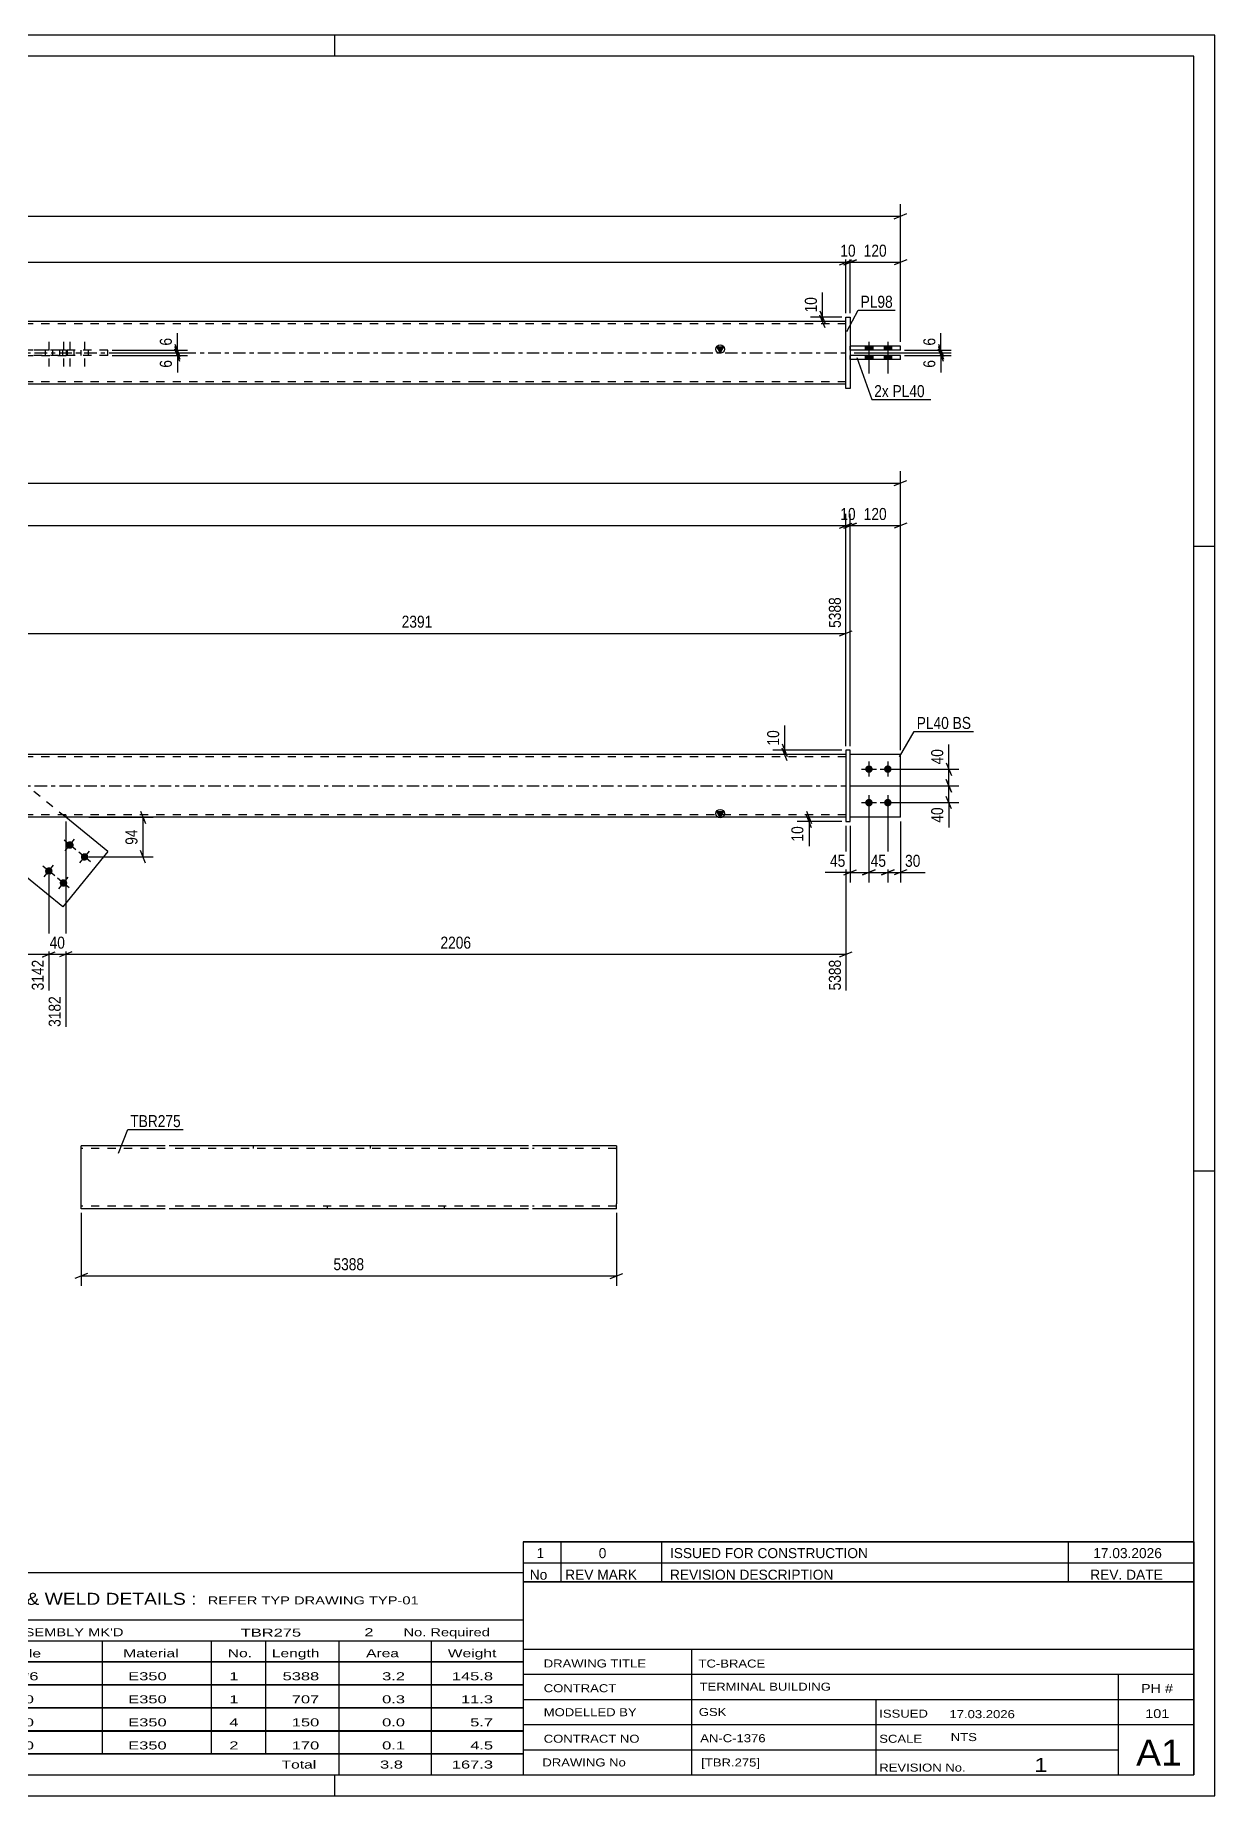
# Model space of a CAD drawing. Header units: millimetres. Extents: x 0 to 594, y 0 to 420.
# Drawn here: x 312.5 to 594, y 0 to 420 of the extents above; entities that cross this region are included whole.
import ezdxf

# ---------------------------------------------------------------- set-up
doc = ezdxf.new("R2010")
doc.units = ezdxf.units.MM
doc.linetypes.add('DXK_LINE_DOT2', pattern=[3.9198, 1.9599, -1.9599])
doc.linetypes.add('DXK_LINE_DOT3', pattern=[5.9187, 2.979, -0.9799, 0.9799, -0.9799])
doc.styles.add('Arial Narrow', font='ARIALN.TTF', dxfattribs={"height": 0.2})

# ---------------------------------------------------------------- blocks, each defined once
blk = doc.blocks.new('Unknown-580870650-1129')
at = {"color": 5, "linetype": 'Continuous'}
for p, q in [((594, 420), (0, 420)), ((384, 415), (384, 420)), ((594, 0), (594, 420)), ((589, 415), (5, 415)), ((589, 5), (589, 415)), ((594, 298), (589, 298)), ((594, 149), (589, 149)), ((5, 5), (589, 5)), ((384, 0), (384, 5)), ((0, 0), (594, 0))]:
    blk.add_line(p, q, dxfattribs=at)
blk = doc.blocks.new('Part-580870650-1687 - 1671')
at = {"color": 2, "linetype": 'Continuous'}
for p, q in [((274.98, 269.77), (264.27, 256.57)), ((301.32, 248.42), (274.98, 269.77)), ((264.27, 256.57), (274.32, 248.42)), ((319.17, 212.06), (292.83, 233.42)), ((329.88, 225.27), (319.82, 233.42)), ((329.88, 225.27), (319.17, 212.06))]:
    blk.add_line(p, q, dxfattribs=at)
at = {"color": 7, "linetype": 'DXK_LINE_DOT2'}
for p, q in [((292.83, 233.42), (274.32, 248.42)), ((319.82, 233.42), (301.32, 248.42))]:
    blk.add_line(p, q, dxfattribs=at)
blk = doc.blocks.new('Bolt-580870650-1679 - 1671')
at = {"linetype": 'Continuous'}
for points in [[(320.26, 226.11, -1), (321.39, 227.51, -1)], [(323.76, 223.28, -1), (324.89, 224.67, -1)], [(315.22, 219.9, -1), (316.36, 221.29, -1)], [(318.72, 217.06, -1), (319.85, 218.46, -1)]]:
    blk.add_hatch(color=1, dxfattribs=at).paths.add_polyline_path(points)
at = {"color": 1, "linetype": 'Continuous'}
for p, q in [((322.23, 225.68), (319.43, 227.94)), ((319.69, 225.41), (321.96, 228.21)), ((325.72, 222.84), (322.92, 225.11)), ((323.19, 222.58), (325.46, 225.37)), ((317.19, 219.46), (314.39, 221.73)), ((314.66, 219.2), (316.92, 221.99)), ((320.68, 216.63), (317.89, 218.89)), ((318.15, 216.36), (320.42, 219.16))]:
    blk.add_line(p, q, dxfattribs=at)
blk = doc.blocks.new('Bolt-580870650-1682 - 1671')
at = {"linetype": 'Continuous'}
for points in [[(511.48, 245.82, -1), (511.48, 244.02, -1)], [(515.98, 245.82, -1), (515.98, 244.02, -1)], [(511.48, 237.82, -1), (511.48, 236.02, -1)], [(515.98, 237.82, -1), (515.98, 236.02, -1)]]:
    blk.add_hatch(color=1, dxfattribs=at).paths.add_polyline_path(points)
at = {"color": 1, "linetype": 'Continuous'}
for p, q in [((509.68, 244.92), (513.28, 244.92)), ((511.48, 246.72), (511.48, 243.12)), ((514.18, 244.92), (517.78, 244.92)), ((515.98, 246.72), (515.98, 243.12)), ((509.68, 236.92), (513.28, 236.92)), ((511.48, 238.72), (511.48, 235.12)), ((514.18, 236.92), (517.78, 236.92)), ((515.98, 238.72), (515.98, 235.12))]:
    blk.add_line(p, q, dxfattribs=at)
blk = doc.blocks.new('Part-580870650-1703 - 1671')
at = {"color": 2, "linetype": 'Continuous'}
for p, q in [((506.98, 249.42), (505.98, 249.42)), ((505.98, 249.42), (505.98, 232.42)), ((506.98, 232.42), (506.98, 249.42)), ((505.98, 232.42), (506.98, 232.42))]:
    blk.add_line(p, q, dxfattribs=at)
blk = doc.blocks.new('Part-580870650-1708 - 1671')
at = {"color": 7, "linetype": 'DXK_LINE_DOT2'}
for p, q in [((518.98, 248.42), (506.98, 248.42)), ((506.98, 233.42), (506.98, 248.42)), ((518.98, 233.42), (518.98, 248.42)), ((518.98, 233.42), (506.98, 233.42))]:
    blk.add_line(p, q, dxfattribs=at)
blk = doc.blocks.new('Part-580870650-1713 - 1671')
at = {"color": 2, "linetype": 'Continuous'}
for p, q in [((518.98, 248.42), (506.98, 248.42)), ((518.98, 233.42), (518.98, 248.42)), ((518.98, 233.42), (506.98, 233.42))]:
    blk.add_line(p, q, dxfattribs=at)
at = {"color": 7, "linetype": 'DXK_LINE_DOT2'}
blk.add_line((506.98, 233.42), (506.98, 248.42), dxfattribs=at)
blk = doc.blocks.new('Part-580870650-1718 - 1671')
at = {"linetype": 'Continuous'}
blk.add_hatch(color=2, dxfattribs=at).paths.add_polyline_path([(475.98, 233.42), (475.18, 234.82), (476.78, 234.82)])
at = {"color": 2, "linetype": 'Continuous'}
for p, q in [((176.17, 248.42), (88.17, 248.42)), ((417.88, 248.42), (176.27, 248.42)), ((505.98, 248.42), (417.98, 248.42)), ((176.17, 233.42), (88.17, 233.42)), ((417.88, 233.42), (176.27, 233.42)), ((505.98, 233.42), (417.98, 233.42)), ((475.98, 233.42), (475.18, 234.82)), ((475.18, 234.82), (476.78, 234.82)), ((476.78, 234.82), (475.98, 233.42))]:
    blk.add_line(p, q, dxfattribs=at)
at = {"color": 7, "linetype": 'DXK_LINE_DOT2'}
for p, q in [((88.17, 233.42), (88.17, 248.42)), ((176.17, 247.82), (88.17, 247.82)), ((417.88, 247.82), (176.27, 247.82)), ((274.22, 248.42), (274.22, 247.82)), ((302.16, 248.42), (302.16, 247.82)), ((505.98, 247.82), (417.98, 247.82)), ((505.98, 248.42), (505.98, 233.42)), ((176.17, 234.02), (88.17, 234.02)), ((417.88, 234.02), (176.27, 234.02)), ((291.99, 233.42), (291.99, 234.02)), ((319.92, 233.42), (319.92, 234.02)), ((505.98, 234.02), (417.98, 234.02))]:
    blk.add_line(p, q, dxfattribs=at)
at = {"color": 7, "linetype": 'DXK_LINE_DOT3'}
for p, q in [((88.17, 240.92), (176.17, 240.92)), ((176.27, 240.92), (417.88, 240.92)), ((417.98, 240.92), (505.98, 240.92))]:
    blk.add_line(p, q, dxfattribs=at)
at = {"color": 2, "linetype": 'Continuous'}
blk.add_circle((475.98, 234.32), 1, dxfattribs=at)
blk = doc.blocks.new('Part-580870650-1455 - 1366')
at = {"linetype": 'Continuous'}
blk.add_hatch(color=2, dxfattribs=at).paths.add_polyline_path([(475.98, 344.23), (475.18, 345.63), (476.78, 345.63)])
at = {"color": 2, "linetype": 'Continuous'}
for p, q in [((176.17, 351.73), (88.17, 351.73)), ((417.88, 351.73), (176.27, 351.73)), ((505.98, 351.73), (417.98, 351.73)), ((274.22, 344.93), (302.16, 344.93)), ((274.22, 344.83), (274.22, 344.93)), ((291.99, 344.83), (291.99, 344.93)), ((302.16, 344.93), (302.16, 343.53)), ((475.98, 344.23), (475.18, 345.63)), ((475.18, 345.63), (476.78, 345.63)), ((476.78, 345.63), (475.98, 344.23)), ((274.22, 343.63), (274.22, 343.53)), ((302.16, 343.53), (274.22, 343.53)), ((291.99, 343.63), (291.99, 343.53)), ((176.17, 336.73), (88.17, 336.73)), ((417.88, 336.73), (176.27, 336.73)), ((505.98, 336.73), (417.98, 336.73))]:
    blk.add_line(p, q, dxfattribs=at)
at = {"color": 7, "linetype": 'DXK_LINE_DOT2'}
for p, q in [((88.17, 351.73), (88.17, 336.73)), ((176.17, 351.13), (88.17, 351.13)), ((417.88, 351.13), (176.27, 351.13)), ((505.98, 351.13), (417.98, 351.13)), ((505.98, 336.73), (505.98, 351.73)), ((274.22, 343.53), (274.22, 344.83)), ((291.99, 343.53), (291.99, 344.83)), ((302.16, 344.93), (319.92, 344.93)), ((319.92, 344.93), (319.92, 343.53)), ((319.92, 343.53), (302.16, 343.53)), ((176.17, 337.33), (88.17, 337.33)), ((417.88, 337.33), (176.27, 337.33)), ((505.98, 337.33), (417.98, 337.33))]:
    blk.add_line(p, q, dxfattribs=at)
at = {"color": 7, "linetype": 'DXK_LINE_DOT3'}
for p, q in [((88.17, 344.23), (176.17, 344.23)), ((176.27, 344.23), (417.88, 344.23)), ((417.98, 344.23), (505.98, 344.23))]:
    blk.add_line(p, q, dxfattribs=at)
at = {"color": 2, "linetype": 'Continuous'}
blk.add_circle((475.98, 345.13), 1, dxfattribs=at)
blk = doc.blocks.new('Bolt-580870650-1369 - 1366')
at = {"linetype": 'Continuous'}
for points in [[(512.38, 345.83), (510.58, 345.83), (510.58, 344.83), (512.38, 344.83)], [(512.38, 345.83), (510.58, 345.83), (510.58, 344.83), (512.38, 344.83)], [(516.88, 345.83), (515.08, 345.83), (515.08, 344.83), (516.88, 344.83)], [(516.88, 345.83), (515.08, 345.83), (515.08, 344.83), (516.88, 344.83)], [(512.38, 343.63), (510.58, 343.63), (510.58, 342.63), (512.38, 342.63)], [(512.38, 343.63), (510.58, 343.63), (510.58, 342.63), (512.38, 342.63)], [(516.88, 343.63), (515.08, 343.63), (515.08, 342.63), (516.88, 342.63)], [(516.88, 343.63), (515.08, 343.63), (515.08, 342.63), (516.88, 342.63)]]:
    blk.add_hatch(color=1, dxfattribs=at).paths.add_polyline_path(points)
at = {"color": 1, "linetype": 'Continuous'}
for p, q in [((510.58, 345.83), (510.58, 344.83)), ((510.58, 345.83), (510.58, 344.83)), ((511.48, 346.83), (511.48, 339.33)), ((511.48, 346.83), (511.48, 339.33)), ((512.38, 345.83), (512.38, 344.83)), ((512.38, 345.83), (512.38, 344.83)), ((515.08, 345.83), (515.08, 344.83)), ((515.08, 345.83), (515.08, 344.83)), ((515.98, 346.83), (515.98, 339.33)), ((515.98, 346.83), (515.98, 339.33)), ((516.88, 345.83), (516.88, 344.83)), ((516.88, 345.83), (516.88, 344.83)), ((510.58, 343.63), (510.58, 342.63)), ((510.58, 343.63), (510.58, 342.63)), ((512.38, 343.63), (512.38, 342.63)), ((512.38, 343.63), (512.38, 342.63)), ((515.08, 343.63), (515.08, 342.63)), ((515.08, 343.63), (515.08, 342.63)), ((516.88, 343.63), (516.88, 342.63)), ((516.88, 343.63), (516.88, 342.63))]:
    blk.add_line(p, q, dxfattribs=at)
blk = doc.blocks.new('Bolt-580870650-1434 - 1366')
at = {"color": 1, "linetype": 'DXK_LINE_DOT2'}
for p, q in [((314.89, 344.83), (314.89, 343.63)), ((315.79, 346.83), (315.79, 339.33)), ((316.69, 344.83), (316.69, 343.63)), ((318.38, 344.83), (318.38, 343.63)), ((319.28, 346.83), (319.28, 339.33)), ((319.93, 344.83), (319.93, 343.63)), ((320.18, 344.83), (320.18, 343.63)), ((320.83, 346.83), (320.83, 339.33)), ((321.73, 344.83), (321.73, 343.63)), ((323.42, 344.83), (323.42, 343.63)), ((324.32, 346.83), (324.32, 339.33)), ((325.22, 344.83), (325.22, 343.63))]:
    blk.add_line(p, q, dxfattribs=at)
blk = doc.blocks.new('Part-580870650-1460 - 1366')
at = {"color": 2, "linetype": 'Continuous'}
for p, q in [((518.98, 343.63), (506.98, 343.63)), ((518.98, 342.63), (506.98, 342.63)), ((518.98, 342.63), (518.98, 343.63))]:
    blk.add_line(p, q, dxfattribs=at)
at = {"color": 7, "linetype": 'DXK_LINE_DOT2'}
blk.add_line((506.98, 342.63), (506.98, 343.63), dxfattribs=at)
blk = doc.blocks.new('Part-580870650-1396 - 1366')
at = {"color": 2, "linetype": 'Continuous'}
for p, q in [((264.27, 343.63), (264.27, 344.83)), ((302.16, 344.83), (264.27, 344.83)), ((274.98, 343.63), (274.98, 344.83)), ((302.16, 343.63), (264.27, 343.63))]:
    blk.add_line(p, q, dxfattribs=at)
at = {"color": 7, "linetype": 'DXK_LINE_DOT2'}
for p, q in [((329.88, 344.83), (302.16, 344.83)), ((319.17, 343.63), (319.17, 344.83)), ((329.88, 343.63), (329.88, 344.83)), ((329.88, 343.63), (302.16, 343.63))]:
    blk.add_line(p, q, dxfattribs=at)
blk = doc.blocks.new('Part-580870650-1432 - 1366')
at = {"color": 2, "linetype": 'Continuous'}
for p, q in [((505.98, 335.73), (505.98, 352.73)), ((505.98, 352.73), (506.98, 352.73)), ((506.98, 352.73), (506.98, 335.73)), ((506.98, 335.73), (505.98, 335.73))]:
    blk.add_line(p, q, dxfattribs=at)
blk = doc.blocks.new('Part-580870650-1465 - 1366')
at = {"color": 2, "linetype": 'Continuous'}
for p, q in [((518.98, 345.83), (506.98, 345.83)), ((518.98, 344.83), (506.98, 344.83)), ((518.98, 344.83), (518.98, 345.83))]:
    blk.add_line(p, q, dxfattribs=at)
at = {"color": 7, "linetype": 'DXK_LINE_DOT2'}
blk.add_line((506.98, 344.83), (506.98, 345.83), dxfattribs=at)
blk = doc.blocks.new('Part-580870650-2435 - 2427')
at = {"color": 2, "linetype": 'Continuous'}
for p, q in [((343.52, 155.03), (323.52, 155.03)), ((323.52, 140.12), (323.52, 155.03)), ((430.22, 155.03), (344.52, 155.03)), ((451.22, 155.03), (431.22, 155.03)), ((451.22, 155.03), (451.22, 141.23)), ((323.52, 140.03), (323.52, 140.12)), ((343.52, 140.03), (323.52, 140.03)), ((430.22, 140.03), (344.52, 140.03)), ((451.22, 140.03), (431.22, 140.03)), ((451.22, 140.03), (451.22, 141.23))]:
    blk.add_line(p, q, dxfattribs=at)
at = {"color": 7, "linetype": 'DXK_LINE_DOT2'}
for p, q in [((343.52, 154.43), (323.52, 154.43)), ((430.22, 154.43), (344.52, 154.43)), ((364.52, 155.03), (364.52, 154.43)), ((392.46, 155.03), (392.46, 154.43)), ((451.22, 154.43), (431.22, 154.43)), ((451.22, 154.43), (451.22, 154.38)), ((451.22, 154.38), (451.22, 154.43)), ((451.22, 154.29), (451.22, 154.38)), ((451.22, 154.38), (451.22, 154.29)), ((323.52, 140.63), (323.52, 140.68)), ((343.52, 140.63), (323.52, 140.63)), ((430.22, 140.63), (344.52, 140.63)), ((382.28, 140.03), (382.28, 140.63)), ((410.22, 140.03), (410.22, 140.63)), ((451.22, 140.63), (431.22, 140.63)), ((451.22, 140.68), (451.22, 141)), ((451.22, 140.63), (451.22, 140.68))]:
    blk.add_line(p, q, dxfattribs=at)
blk = doc.blocks.new('StraightDimension-580870650-1928 - 1671')
at = {"color": 7, "linetype": 'Continuous'}
for p, q in [((504.98, 233.42), (494.33, 233.42)), ((504.98, 232.42), (494.33, 232.42)), ((496.58, 234.92), (497.78, 231.92)), ((497.78, 230.92), (496.58, 233.92)), ((497.18, 232.42), (497.18, 233.42))]:
    blk.add_line(p, q, dxfattribs=at)
at = {"color": 0}
blk.add_wipeout([(496.43, 231.89), (492.23, 231.89), (492.23, 227.04), (496.43, 227.04)], dxfattribs=at)
at = {"color": 7, "linetype": 'Continuous'}
blk.add_line((497.18, 232.42), (497.18, 226.51), dxfattribs=at)
blk.add_line((497.18, 232.42), (497.18, 226.51), dxfattribs=at)
at = {"color": 3, "style": 'Arial Narrow'}
blk.add_text('10', height=2.863, rotation=90.0002, dxfattribs=at).set_placement((495.83, 227.64))
blk = doc.blocks.new('StraightDimension-580870650-1856 - 1671')
at = {"color": 7, "linetype": 'Continuous'}
for p, q in [((292.83, 232.42), (292.83, 192.13)), ((315.79, 219.59), (315.79, 192.13)), ((294.33, 201.34), (291.33, 200.14)), ((292.83, 200.74), (315.79, 200.74)), ((314.29, 200.14), (317.29, 201.34))]:
    blk.add_line(p, q, dxfattribs=at)
at = {"color": 0}
blk.add_wipeout([(307.65, 201.49), (307.65, 205.69), (300.97, 205.69), (300.97, 201.49)], dxfattribs=at)
at = {"color": 0, "linetype": 'Continuous'}
blk.add_wipeout([(315.19, 200.04), (310.99, 200.04), (310.99, 191.53), (315.19, 191.53)], dxfattribs=at)
at = {"color": 3, "style": 'Arial Narrow'}
blk.add_text('230', height=2.863, dxfattribs=at).set_placement((301.57, 202.09))
at = {"color": 3, "linetype": 'Continuous', "style": 'Arial Narrow'}
blk.add_text('3142', height=2.863, rotation=90.0002, dxfattribs=at).set_placement((314.59, 192.13))
blk = doc.blocks.new('StraightDimension-580870650-2009 - 1671')
at = {"color": 7, "linetype": 'Continuous'}
for p, q in [((516.98, 244.92), (532.94, 244.92)), ((529.94, 246.42), (531.14, 243.42)), ((530.54, 240.92), (530.54, 244.92)), ((506.98, 240.92), (532.94, 240.92)), ((531.14, 239.42), (529.94, 242.42))]:
    blk.add_line(p, q, dxfattribs=at)
at = {"color": 0}
blk.add_wipeout([(529.79, 250.3), (525.59, 250.3), (525.59, 245.44), (529.79, 245.44)], dxfattribs=at)
at = {"color": 7, "linetype": 'Continuous'}
blk.add_line((530.54, 244.92), (530.54, 250.82), dxfattribs=at)
blk.add_line((530.54, 244.92), (530.54, 250.82), dxfattribs=at)
at = {"color": 3, "style": 'Arial Narrow'}
blk.add_text('40', height=2.863, rotation=90.0002, dxfattribs=at).set_placement((529.19, 246.04))
blk = doc.blocks.new('StraightDimension-580870650-2050 - 1671')
at = {"color": 7, "linetype": 'Continuous'}
for p, q in [((504.48, 302.4), (507.48, 303.6)), ((508.48, 303.6), (505.48, 302.4)), ((505.98, 250.42), (505.98, 305.85)), ((505.98, 303), (506.98, 303)), ((506.98, 250.42), (506.98, 305.85))]:
    blk.add_line(p, q, dxfattribs=at)
at = {"color": 0}
blk.add_wipeout([(508.9, 303.75), (508.9, 307.95), (504.05, 307.95), (504.05, 303.75)], dxfattribs=at)
at = {"color": 3, "style": 'Arial Narrow'}
blk.add_text('10', height=2.863, dxfattribs=at).set_placement((504.65, 304.35))
blk = doc.blocks.new('StraightDimension-580870650-2045 - 1671')
at = {"color": 7, "linetype": 'Continuous'}
for p, q in [((88.67, 303.6), (85.67, 302.4)), ((87.17, 250.42), (87.17, 305.85)), ((87.17, 303), (505.98, 303)), ((504.48, 302.4), (507.48, 303.6)), ((505.98, 250.42), (505.98, 305.85))]:
    blk.add_line(p, q, dxfattribs=at)
at = {"color": 0}
blk.add_wipeout([(300.83, 303.75), (300.83, 307.95), (292.32, 307.95), (292.32, 303.75)], dxfattribs=at)
at = {"color": 3, "style": 'Arial Narrow'}
blk.add_text('5398', height=2.863, dxfattribs=at).set_placement((292.92, 304.35))
blk = doc.blocks.new('StraightDimension-580870650-1937 - 1671')
at = {"color": 7, "linetype": 'Continuous'}
for p, q in [((515.98, 235.92), (515.98, 217.87)), ((518.98, 232.42), (518.98, 217.87)), ((514.48, 219.67), (517.48, 220.87)), ((515.98, 220.27), (518.98, 220.27)), ((520.48, 220.87), (517.48, 219.67))]:
    blk.add_line(p, q, dxfattribs=at)
at = {"color": 0}
blk.add_wipeout([(524.36, 221.02), (524.36, 225.22), (519.5, 225.22), (519.5, 221.02)], dxfattribs=at)
at = {"color": 7, "linetype": 'Continuous'}
blk.add_line((518.98, 220.27), (524.88, 220.27), dxfattribs=at)
blk.add_line((518.98, 220.27), (524.88, 220.27), dxfattribs=at)
at = {"color": 3, "style": 'Arial Narrow'}
blk.add_text('30', height=2.863, dxfattribs=at).set_placement((520.1, 221.62))
blk = doc.blocks.new('StraightDimension-580870650-2028 - 1671')
at = {"color": 7, "linetype": 'Continuous'}
for p, q in [((504.98, 249.42), (488.55, 249.42)), ((504.98, 248.42), (488.55, 248.42)), ((490.8, 250.92), (492, 247.92)), ((492, 246.92), (490.8, 249.92)), ((491.4, 248.42), (491.4, 249.42))]:
    blk.add_line(p, q, dxfattribs=at)
at = {"color": 0}
blk.add_wipeout([(490.65, 254.8), (486.45, 254.8), (486.45, 249.94), (490.65, 249.94)], dxfattribs=at)
at = {"color": 7, "linetype": 'Continuous'}
blk.add_line((491.4, 249.42), (491.4, 255.32), dxfattribs=at)
blk.add_line((491.4, 249.42), (491.4, 255.32), dxfattribs=at)
at = {"color": 3, "style": 'Arial Narrow'}
blk.add_text('10', height=2.863, rotation=90.0002, dxfattribs=at).set_placement((490.05, 250.54))
blk = doc.blocks.new('StraightDimension-580870650-1728 - 1671')
at = {"color": 7, "linetype": 'Continuous'}
for p, q in [((75.17, 249.42), (75.17, 316.02)), ((518.98, 249.42), (518.98, 316.02)), ((76.67, 313.77), (73.67, 312.57)), ((75.17, 313.17), (518.98, 313.17)), ((517.48, 312.57), (520.48, 313.77))]:
    blk.add_line(p, q, dxfattribs=at)
at = {"color": 0}
blk.add_wipeout([(301.33, 313.92), (301.33, 318.12), (292.82, 318.12), (292.82, 313.92)], dxfattribs=at)
at = {"color": 3, "style": 'Arial Narrow'}
blk.add_text('5648', height=2.863, dxfattribs=at).set_placement((293.42, 314.52))
blk = doc.blocks.new('StraightDimension-580870650-1742 - 1671')
at = {"color": 7, "linetype": 'Continuous'}
for p, q in [((301.32, 249.42), (301.32, 285.92)), ((505.98, 250.42), (505.98, 285.92)), ((302.82, 277.91), (299.82, 276.71)), ((301.32, 277.31), (505.98, 277.31)), ((504.48, 276.71), (507.48, 277.91))]:
    blk.add_line(p, q, dxfattribs=at)
at = {"color": 0, "linetype": 'Continuous'}
blk.add_wipeout([(505.38, 286.52), (501.18, 286.52), (501.18, 278.01), (505.38, 278.01)], dxfattribs=at)
at = {"color": 0}
blk.add_wipeout([(407.9, 278.06), (407.9, 282.26), (399.39, 282.26), (399.39, 278.06)], dxfattribs=at)
at = {"color": 3, "linetype": 'Continuous', "style": 'Arial Narrow'}
blk.add_text('5388', height=2.863, rotation=90.0002, dxfattribs=at).set_placement((504.78, 278.61))
at = {"color": 3, "style": 'Arial Narrow'}
blk.add_text('2391', height=2.863, dxfattribs=at).set_placement((399.99, 278.66))
blk = doc.blocks.new('StraightDimension-580870650-1950 - 1671')
at = {"color": 7, "linetype": 'Continuous'}
for p, q in [((511.48, 235.92), (511.48, 217.87)), ((515.98, 235.92), (515.98, 217.87)), ((509.98, 219.67), (512.98, 220.87)), ((511.48, 220.27), (515.98, 220.27)), ((517.48, 220.87), (514.48, 219.67))]:
    blk.add_line(p, q, dxfattribs=at)
at = {"color": 0}
blk.add_wipeout([(516.15, 221.02), (516.15, 225.22), (511.3, 225.22), (511.3, 221.02)], dxfattribs=at)
at = {"color": 3, "style": 'Arial Narrow'}
blk.add_text('45', height=2.863, dxfattribs=at).set_placement((511.9, 221.62))
blk = doc.blocks.new('StraightDimension-580870650-1830 - 1671')
at = {"color": 7, "linetype": 'Continuous'}
for p, q in [((319.82, 232.42), (319.82, 183.43)), ((505.98, 231.42), (505.98, 192.13)), ((321.32, 201.34), (318.32, 200.14)), ((319.82, 200.74), (505.98, 200.74)), ((504.48, 200.14), (507.48, 201.34))]:
    blk.add_line(p, q, dxfattribs=at)
at = {"color": 0}
blk.add_wipeout([(417.15, 201.49), (417.15, 205.69), (408.64, 205.69), (408.64, 201.49)], dxfattribs=at)
at = {"color": 0, "linetype": 'Continuous'}
blk.add_wipeout([(505.38, 200.04), (501.18, 200.04), (501.18, 191.53), (505.38, 191.53)], dxfattribs=at)
at = {"color": 3, "style": 'Arial Narrow'}
blk.add_text('2206', height=2.863, dxfattribs=at).set_placement((409.24, 202.09))
at = {"color": 3, "linetype": 'Continuous', "style": 'Arial Narrow'}
blk.add_text('5388', height=2.863, rotation=90.0002, dxfattribs=at).set_placement((504.78, 192.13))
blk = doc.blocks.new('StraightDimension-580870650-1842 - 1671')
at = {"color": 7, "linetype": 'Continuous'}
for p, q in [((319.82, 232.42), (319.82, 183.43)), ((315.79, 219.59), (315.79, 192.13)), ((314.29, 200.14), (317.29, 201.34)), ((315.79, 200.74), (319.82, 200.74)), ((321.32, 201.34), (318.32, 200.14))]:
    blk.add_line(p, q, dxfattribs=at)
at = {"color": 0}
blk.add_wipeout([(320.23, 201.49), (320.23, 205.69), (315.38, 205.69), (315.38, 201.49)], dxfattribs=at)
at = {"color": 0, "linetype": 'Continuous'}
blk.add_wipeout([(319.22, 191.34), (315.02, 191.34), (315.02, 182.83), (319.22, 182.83)], dxfattribs=at)
at = {"color": 3, "style": 'Arial Narrow'}
blk.add_text('40', height=2.863, dxfattribs=at).set_placement((315.98, 202.09))
at = {"color": 3, "linetype": 'Continuous', "style": 'Arial Narrow'}
blk.add_text('3182', height=2.863, rotation=90.0002, dxfattribs=at).set_placement((318.62, 183.43))
blk = doc.blocks.new('StraightDimension-580870650-1960 - 1671')
at = {"color": 7, "linetype": 'Continuous'}
for p, q in [((511.48, 235.92), (511.48, 217.87)), ((506.98, 231.42), (506.98, 217.87)), ((505.48, 219.67), (508.48, 220.87)), ((506.98, 220.27), (511.48, 220.27)), ((512.98, 220.87), (509.98, 219.67))]:
    blk.add_line(p, q, dxfattribs=at)
at = {"color": 0}
blk.add_wipeout([(506.45, 221.02), (506.45, 225.22), (501.59, 225.22), (501.59, 221.02)], dxfattribs=at)
at = {"color": 7, "linetype": 'Continuous'}
blk.add_line((506.98, 220.27), (501.07, 220.27), dxfattribs=at)
blk.add_line((506.98, 220.27), (501.07, 220.27), dxfattribs=at)
at = {"color": 3, "style": 'Arial Narrow'}
blk.add_text('45', height=2.863, dxfattribs=at).set_placement((502.19, 221.62))
blk = doc.blocks.new('StraightDimension-580870650-1985 - 1671')
at = {"color": 7, "linetype": 'Continuous'}
for p, q in [((325.32, 233.42), (340.69, 233.42)), ((337.69, 234.92), (338.89, 231.92)), ((338.29, 223.98), (338.29, 233.42)), ((325.32, 223.98), (340.69, 223.98)), ((338.89, 222.48), (337.69, 225.48))]:
    blk.add_line(p, q, dxfattribs=at)
at = {"color": 0}
blk.add_wipeout([(337.54, 231.12), (333.34, 231.12), (333.34, 226.27), (337.54, 226.27)], dxfattribs=at)
at = {"color": 3, "style": 'Arial Narrow'}
blk.add_text('94', height=2.863, rotation=90.0002, dxfattribs=at).set_placement((336.94, 226.87))
blk = doc.blocks.new('StraightDimension-580870650-1996 - 1671')
at = {"color": 7, "linetype": 'Continuous'}
for p, q in [((506.98, 240.92), (532.94, 240.92)), ((529.94, 242.42), (531.14, 239.42)), ((530.54, 236.92), (530.54, 240.92)), ((516.98, 236.92), (532.94, 236.92)), ((531.14, 235.42), (529.94, 238.42))]:
    blk.add_line(p, q, dxfattribs=at)
at = {"color": 0}
blk.add_wipeout([(529.79, 236.39), (525.59, 236.39), (525.59, 231.54), (529.79, 231.54)], dxfattribs=at)
at = {"color": 7, "linetype": 'Continuous'}
blk.add_line((530.54, 236.92), (530.54, 231.01), dxfattribs=at)
blk.add_line((530.54, 236.92), (530.54, 231.01), dxfattribs=at)
at = {"color": 3, "style": 'Arial Narrow'}
blk.add_text('40', height=2.863, rotation=90.0002, dxfattribs=at).set_placement((529.19, 232.14))
blk = doc.blocks.new('StraightDimension-580870650-2055 - 1671')
at = {"color": 7, "linetype": 'Continuous'}
for p, q in [((505.48, 302.4), (508.48, 303.6)), ((506.98, 250.42), (506.98, 305.85)), ((506.98, 303), (518.98, 303)), ((520.48, 303.6), (517.48, 302.4)), ((518.98, 249.42), (518.98, 305.85))]:
    blk.add_line(p, q, dxfattribs=at)
at = {"color": 0}
blk.add_wipeout([(516.32, 303.75), (516.32, 307.95), (509.63, 307.95), (509.63, 303.75)], dxfattribs=at)
at = {"color": 3, "style": 'Arial Narrow'}
blk.add_text('120', height=2.863, dxfattribs=at).set_placement((510.23, 304.35))
blk = doc.blocks.new('StraightDimension-580870650-1594 - 1366')
at = {"color": 7, "linetype": 'Continuous'}
for p, q in [((505.48, 365.22), (508.48, 366.42)), ((506.98, 353.73), (506.98, 368.67)), ((506.98, 365.82), (518.98, 365.82)), ((520.48, 366.42), (517.48, 365.22)), ((518.98, 346.83), (518.98, 368.67))]:
    blk.add_line(p, q, dxfattribs=at)
at = {"color": 0}
blk.add_wipeout([(516.32, 366.57), (516.32, 370.77), (509.63, 370.77), (509.63, 366.57)], dxfattribs=at)
at = {"color": 3, "style": 'Arial Narrow'}
blk.add_text('120', height=2.863, dxfattribs=at).set_placement((510.23, 367.17))
blk = doc.blocks.new('StraightDimension-580870650-1605 - 1366')
at = {"color": 7, "linetype": 'Continuous'}
for p, q in [((499.8, 354.23), (501, 351.23)), ((501, 350.23), (499.8, 353.23)), ((504.98, 352.73), (497.55, 352.73)), ((504.98, 351.73), (497.55, 351.73)), ((500.4, 351.73), (500.4, 352.73))]:
    blk.add_line(p, q, dxfattribs=at)
at = {"color": 0}
blk.add_wipeout([(499.65, 358.11), (495.45, 358.11), (495.45, 353.26), (499.65, 353.26)], dxfattribs=at)
at = {"color": 7, "linetype": 'Continuous'}
blk.add_line((500.4, 352.73), (500.4, 358.64), dxfattribs=at)
blk.add_line((500.4, 352.73), (500.4, 358.64), dxfattribs=at)
at = {"color": 3, "style": 'Arial Narrow'}
blk.add_text('10', height=2.863, rotation=90.0002, dxfattribs=at).set_placement((499.05, 353.86))
blk = doc.blocks.new('StraightDimension-580870650-1574 - 1366')
at = {"color": 7, "linetype": 'Continuous'}
for p, q in [((89.67, 366.42), (86.67, 365.22)), ((88.17, 353.73), (88.17, 368.67)), ((88.17, 365.82), (505.98, 365.82)), ((504.48, 365.22), (507.48, 366.42)), ((505.98, 353.73), (505.98, 368.67))]:
    blk.add_line(p, q, dxfattribs=at)
at = {"color": 0}
blk.add_wipeout([(301.33, 366.57), (301.33, 370.77), (292.82, 370.77), (292.82, 366.57)], dxfattribs=at)
at = {"color": 3, "style": 'Arial Narrow'}
blk.add_text('5388', height=2.863, dxfattribs=at).set_placement((293.42, 367.17))
blk = doc.blocks.new('StraightDimension-580870650-1534 - 1366')
at = {"color": 7, "linetype": 'Continuous'}
for p, q in [((345.89, 345.73), (347.09, 342.73)), ((347.09, 342.13), (345.89, 345.13)), ((330.88, 344.23), (348.89, 344.23)), ((330.88, 343.63), (348.89, 343.63)), ((346.49, 343.63), (346.49, 344.23))]:
    blk.add_line(p, q, dxfattribs=at)
at = {"color": 0}
blk.add_wipeout([(345.74, 343.11), (341.54, 343.11), (341.54, 340.08), (345.74, 340.08)], dxfattribs=at)
at = {"color": 7, "linetype": 'Continuous'}
blk.add_line((346.49, 343.63), (346.49, 339.55), dxfattribs=at)
blk.add_line((346.49, 343.63), (346.49, 339.55), dxfattribs=at)
at = {"color": 3, "style": 'Arial Narrow'}
blk.add_text('6', height=2.86, rotation=90.0002, dxfattribs=at).set_placement((345.14, 340.68))
blk = doc.blocks.new('StraightDimension-580870650-1538 - 1366')
at = {"color": 7, "linetype": 'Continuous'}
for p, q in [((330.88, 344.83), (348.89, 344.83)), ((345.89, 346.33), (347.09, 343.33)), ((347.09, 342.73), (345.89, 345.73)), ((346.49, 344.23), (346.49, 344.83)), ((330.88, 344.23), (348.89, 344.23))]:
    blk.add_line(p, q, dxfattribs=at)
at = {"color": 0}
blk.add_wipeout([(345.74, 348.38), (341.54, 348.38), (341.54, 345.36), (345.74, 345.36)], dxfattribs=at)
at = {"color": 7, "linetype": 'Continuous'}
blk.add_line((346.49, 344.83), (346.49, 348.91), dxfattribs=at)
blk.add_line((346.49, 344.83), (346.49, 348.91), dxfattribs=at)
at = {"color": 3, "style": 'Arial Narrow'}
blk.add_text('6', height=2.86, rotation=90.0002, dxfattribs=at).set_placement((345.14, 345.96))
blk = doc.blocks.new('StraightDimension-580870650-1543 - 1366')
at = {"color": 7, "linetype": 'Continuous'}
for p, q in [((75.17, 346.83), (75.17, 379.68)), ((518.98, 346.83), (518.98, 379.68)), ((76.67, 377.43), (73.67, 376.23)), ((75.17, 376.83), (518.98, 376.83)), ((517.48, 376.23), (520.48, 377.43))]:
    blk.add_line(p, q, dxfattribs=at)
at = {"color": 0}
blk.add_wipeout([(301.33, 377.58), (301.33, 381.78), (292.82, 381.78), (292.82, 377.58)], dxfattribs=at)
at = {"color": 3, "style": 'Arial Narrow'}
blk.add_text('5648', height=2.863, dxfattribs=at).set_placement((293.42, 378.18))
blk = doc.blocks.new('StraightDimension-580870650-1584 - 1366')
at = {"color": 7, "linetype": 'Continuous'}
for p, q in [((504.48, 365.22), (507.48, 366.42)), ((508.48, 366.42), (505.48, 365.22)), ((505.98, 353.73), (505.98, 368.67)), ((505.98, 365.82), (506.98, 365.82)), ((506.98, 353.73), (506.98, 368.67))]:
    blk.add_line(p, q, dxfattribs=at)
at = {"color": 0}
blk.add_wipeout([(508.9, 366.57), (508.9, 370.77), (504.05, 370.77), (504.05, 366.57)], dxfattribs=at)
at = {"color": 3, "style": 'Arial Narrow'}
blk.add_text('10', height=2.863, dxfattribs=at).set_placement((504.65, 367.17))
blk = doc.blocks.new('StraightDimension-580870650-1616 - 1366')
at = {"color": 7, "linetype": 'Continuous'}
for p, q in [((528.07, 345.73), (529.27, 342.73)), ((529.27, 342.13), (528.07, 345.13)), ((507.98, 344.23), (531.07, 344.23)), ((519.98, 343.63), (531.07, 343.63)), ((528.67, 343.63), (528.67, 344.23))]:
    blk.add_line(p, q, dxfattribs=at)
at = {"color": 0}
blk.add_wipeout([(527.92, 343.11), (523.72, 343.11), (523.72, 340.08), (527.92, 340.08)], dxfattribs=at)
at = {"color": 7, "linetype": 'Continuous'}
blk.add_line((528.67, 343.63), (528.67, 339.55), dxfattribs=at)
blk.add_line((528.67, 343.63), (528.67, 339.55), dxfattribs=at)
at = {"color": 3, "style": 'Arial Narrow'}
blk.add_text('6', height=2.86, rotation=90.0002, dxfattribs=at).set_placement((527.32, 340.68))
blk = doc.blocks.new('StraightDimension-580870650-1625 - 1366')
at = {"color": 7, "linetype": 'Continuous'}
for p, q in [((519.98, 344.83), (531.07, 344.83)), ((528.07, 346.33), (529.27, 343.33)), ((529.27, 342.73), (528.07, 345.73)), ((528.67, 344.23), (528.67, 344.83)), ((507.98, 344.23), (531.07, 344.23))]:
    blk.add_line(p, q, dxfattribs=at)
at = {"color": 0}
blk.add_wipeout([(527.92, 348.38), (523.72, 348.38), (523.72, 345.36), (527.92, 345.36)], dxfattribs=at)
at = {"color": 7, "linetype": 'Continuous'}
blk.add_line((528.67, 344.83), (528.67, 348.91), dxfattribs=at)
blk.add_line((528.67, 344.83), (528.67, 348.91), dxfattribs=at)
at = {"color": 3, "style": 'Arial Narrow'}
blk.add_text('6', height=2.86, rotation=90.0002, dxfattribs=at).set_placement((527.32, 345.96))
blk = doc.blocks.new('StraightDimension-580870650-2440 - 2427')
at = {"color": 7, "linetype": 'Continuous'}
for p, q in [((323.52, 139.03), (323.52, 121.63)), ((451.22, 139.03), (451.22, 121.63)), ((325.02, 124.63), (322.02, 123.43)), ((323.52, 124.03), (451.22, 124.03)), ((449.72, 123.43), (452.72, 124.63))]:
    blk.add_line(p, q, dxfattribs=at)
at = {"color": 0}
blk.add_wipeout([(391.63, 124.78), (391.63, 128.98), (383.11, 128.98), (383.11, 124.78)], dxfattribs=at)
at = {"color": 3, "style": 'Arial Narrow'}
blk.add_text('5388', height=2.863, dxfattribs=at).set_placement((383.71, 125.38))
blk = doc.blocks.new('Unknown-580870650-4215')
at = {"color": 7, "linetype": 'Continuous'}
for p, q in [((429, 51.05), (429, 5)), ((429, 51.05), (589, 51.05)), ((589, 51), (589, 5)), ((429, 35), (589, 35)), ((469.14, 35), (469.14, 5)), ((429, 29), (589, 29)), ((571, 5.05), (571, 29.05)), ((429, 23), (589, 23)), ((513.14, 23), (513.14, 5)), ((429, 17), (589, 17)), ((429, 11), (571, 11)), ((429, 5), (589, 5))]:
    blk.add_line(p, q, dxfattribs=at)
at = {"color": 7, "style": 'Arial Narrow'}
for s, height, width, p in [('DRAWING TITLE', 1.9089, 1.425378, (433.88, 30.61)), ('TC-BRACE', 1.909, 1.425378, (470.81, 30.59)), ('CONTRACT', 1.909, 1.425378, (433.88, 24.71)), ('TERMINAL BUILDING', 1.9089, 1.425378, (471.06, 25.07)), ('MODELLED BY', 1.9089, 1.425378, (433.88, 18.98)), ('GSK', 1.909, 1.425378, (470.88, 19.04)), ('ISSUED', 1.909, 1.425378, (513.94, 18.64)), ('17.03.2026', 1.909, 1.425378, (530.69, 18.52)), ('CONTRACT NO', 1.9089, 1.425378, (433.88, 12.66)), ('AN-C-1376', 1.909, 1.425378, (471.23, 12.78)), ('SCALE', 1.909, 1.425378, (513.94, 12.65)), ('A1', 6.204, 1.25, (575.24, 7.2)), ('DRAWING No', 1.909, 1.425378, (433.56, 7)), ('[TBR.275]', 1.909, 1.425378, (471.46, 6.99)), ('1', 3.34, 1.5, (550.91, 5.68)), ('REVISION No.', 1.9089, 1.425378, (513.94, 5.77))]:
    blk.add_text(s, height=height, dxfattribs=dict(at, width=width)).set_placement(p)
at = {"color": 7, "linetype": 'Continuous', "style": 'Arial Narrow'}
for s, height, width, p in [('PH #', 2.1, 1.42538, (576.4, 24.55)), ('101', 2.1, 1.42538, (577.41, 18.55)), ('NTS', 1.909, 1.425378, (531, 13.05))]:
    blk.add_text(s, height=height, dxfattribs=dict(at, width=width)).set_placement(p)
blk = doc.blocks.new('Unknown-580870650-4216')
at = {"color": 7, "linetype": 'Continuous'}
for p, q in [((429, 60.55), (589, 60.55)), ((589, 60.55), (429, 60.55)), ((429, 60.55), (429, 55.55)), ((438, 60.55), (438, 55.55)), ((462, 60.55), (462, 55.55)), ((559, 60.55), (559, 55.55)), ((589, 60.55), (589, 55.55)), ((429, 55.55), (589, 55.55)), ((429, 55.55), (429, 51.05)), ((429, 55.55), (589, 55.55)), ((438, 55.55), (438, 51.05)), ((462, 55.55), (462, 51.05)), ((559, 55.55), (559, 51.05)), ((589, 55.55), (589, 51.05)), ((589, 51.05), (429, 51.05))]:
    blk.add_line(p, q, dxfattribs=at)
at = {"color": 7, "linetype": 'Continuous', "style": 'Arial Narrow'}
for s, height, width, p in [('1', 2.39, 1.196471, (432.16, 56.7)), ('0', 2.39, 1.196471, (447, 56.7)), ('ISSUED FOR CONSTRUCTION', 2.3861, 1.196471, (464, 56.7)), ('17.03.2026', 2.386, 1.196471, (565, 56.7)), ('No', 2.386, 1.2, (430.54, 51.55)), ('REV MARK', 2.386, 1.2, (439, 51.55)), ('REVISION DESCRIPTION', 2.3861, 1.2, (464, 51.55)), ('REV. DATE', 2.386, 1.2, (564.28, 51.55))]:
    blk.add_text(s, height=height, dxfattribs=dict(at, width=width)).set_placement(p)
blk = doc.blocks.new('Unknown-580870650-4217')
at = {"color": 7, "linetype": 'Continuous'}
for p, q in [((269, 53.25), (429, 53.25)), ((269, 42), (269, 53.25)), ((429, 53.25), (429, 42)), ((269, 42), (429, 42)), ((269, 42), (269, 37)), ((429, 42), (429, 37)), ((269, 37), (429, 37)), ((269, 37), (269, 32)), ((293, 37), (293, 32)), ((328.5, 37), (328.5, 32)), ((354.5, 37), (354.5, 32)), ((367.5, 37), (367.5, 32)), ((385, 37), (385, 32)), ((407, 37), (407, 32)), ((429, 37), (429, 32)), ((269, 32), (429, 32)), ((269, 31.95), (269, 26.55)), ((269, 31.95), (429, 31.95)), ((293, 32), (293, 26.5)), ((328.5, 32), (328.5, 26.5)), ((354.5, 32), (354.5, 26.5)), ((367.5, 32), (367.5, 26.5)), ((385, 32), (385, 26.5)), ((407, 32), (407, 26.5)), ((429, 31.95), (429, 26.55)), ((269, 26.55), (429, 26.55)), ((269, 26.45), (269, 21.05)), ((269, 26.45), (429, 26.45)), ((293, 26.5), (293, 21)), ((328.5, 26.5), (328.5, 21)), ((354.5, 26.5), (354.5, 21)), ((367.5, 26.5), (367.5, 21)), ((385, 26.5), (385, 21)), ((407, 26.5), (407, 21)), ((429, 26.45), (429, 21.05)), ((269, 21.05), (429, 21.05)), ((293, 21), (293, 15.5)), ((328.5, 21), (328.5, 15.5)), ((354.5, 21), (354.5, 15.5)), ((367.5, 21), (367.5, 15.5)), ((385, 21), (385, 15.5)), ((407, 21), (407, 15.5)), ((269, 20.95), (269, 15.55)), ((269, 20.95), (429, 20.95)), ((429, 20.95), (429, 15.55)), ((269, 15.55), (429, 15.55)), ((269, 15.45), (269, 10.05)), ((269, 15.45), (429, 15.45)), ((293, 15.5), (293, 10)), ((328.5, 15.5), (328.5, 10)), ((354.5, 15.5), (354.5, 10)), ((367.5, 15.5), (367.5, 10)), ((385, 15.5), (385, 10)), ((407, 15.5), (407, 10)), ((429, 15.45), (429, 10.05)), ((269, 10.05), (429, 10.05)), ((269, 10), (429, 10)), ((269, 10), (269, 5)), ((385, 10), (385, 5)), ((407, 10), (407, 5)), ((429, 10), (429, 5)), ((269, 5), (429, 5))]:
    blk.add_line(p, q, dxfattribs=at)
at = {"color": 7, "style": 'Arial Narrow'}
for s, height, width, p in [('GENERAL NOTES & WELD DETAILS :', 2.8633, 1.4, (270.15, 45.56)), ('REFER TYP DRAWING TYP-01', 1.9089, 1.6, (353.7, 45.66)), ("MATERIAL LIST FOR ASSEMBLY MK'D", 1.9089, 1.6, (270.15, 38.06)), ('TBR275', 1.909, 1.794707, (361.59, 37.97)), ('2', 1.91, 1.794707, (391.08, 38.06)), ('No. Required', 1.9089, 1.6, (400.41, 38.06)), ('Mark', 1.909, 1.7, (270.34, 33)), ('Profile', 1.909, 1.7, (303.41, 33)), ('Material', 1.909, 1.7, (333.54, 33.06)), ('No.', 1.909, 1.7, (358.5, 33.06)), ('Length', 1.909, 1.7, (369, 33.06)), ('Area', 1.909, 1.7, (391.5, 33.06)), ('Weight', 1.909, 1.7, (411, 33.06))]:
    blk.add_text(s, height=height, dxfattribs=dict(at, width=width)).set_placement(p)
at = {"color": 7, "linetype": 'Continuous', "style": 'Arial Narrow'}
for s, height, width, p in [('TBR275', 1.909, 1.794707, (270.5, 27.56)), ('SHS150*6', 1.909, 1.794707, (295, 27.56)), ('E350', 1.909, 1.794707, (334.74, 27.56)), ('1', 1.91, 1.794707, (358.86, 27.56)), ('5388', 1.909, 1.794707, (371.58, 27.56)), ('3.2', 1.909, 1.794707, (395.32, 27.56)), ('145.8', 1.909, 1.794707, (411.96, 27.56)), ('PL202', 1.909, 1.794707, (270.5, 22.06)), ('PL12*170', 1.909, 1.794707, (295, 22.06)), ('E350', 1.909, 1.794707, (334.74, 22.06)), ('1', 1.91, 1.794707, (358.86, 22.06)), ('707', 1.909, 1.794707, (373.77, 22.06)), ('0.3', 1.909, 1.794707, (395.32, 22.06)), ('11.3', 1.909, 1.794707, (414.14, 22.06)), ('PL40', 1.909, 1.794707, (270.5, 16.56)), ('PL10*120', 1.909, 1.794707, (295, 16.56)), ('E350', 1.909, 1.794707, (334.74, 16.56)), ('4', 1.91, 1.794707, (358.86, 16.56)), ('150', 1.909, 1.794707, (373.77, 16.56)), ('0.0', 1.909, 1.794707, (395.32, 16.56)), ('5.7', 1.909, 1.794707, (416.33, 16.56)), ('PL98', 1.909, 1.794707, (270.5, 11.06)), ('PL10*170', 1.909, 1.794707, (295, 11.06)), ('E350', 1.909, 1.794707, (334.74, 11.06)), ('2', 1.91, 1.794707, (358.86, 11.06)), ('170', 1.909, 1.794707, (373.77, 11.06)), ('0.1', 1.909, 1.794707, (395.32, 11.06)), ('4.5', 1.909, 1.794707, (416.33, 11.06)), ('Total', 1.909, 1.7, (371.33, 6.5)), ('3.8', 1.909, 1.794707, (394.83, 6.5)), ('167.3', 1.909, 1.794707, (411.96, 6.5))]:
    blk.add_text(s, height=height, dxfattribs=dict(at, width=width)).set_placement(p)
blk = doc.blocks.new('MarkSet-580870650-2081 - 1671')
at = {"color": 0}
blk.add_wipeout([(530.55, 254.5), (530.55, 257.5), (522.88, 257.5), (522.88, 254.5)], dxfattribs=at)
blk.add_wipeout([(530.55, 254.5), (530.55, 257.5), (522.88, 257.5), (522.88, 254.5)], dxfattribs=at)
at = {"color": 30, "linetype": 'Continuous'}
blk.add_line((518.78, 247.84), (522.28, 253.9), dxfattribs=at)
at = {"color": 0}
blk.add_wipeout([(535.84, 254.5), (535.84, 257.5), (531.45, 257.5), (531.45, 254.5)], dxfattribs=at)
blk.add_wipeout([(535.84, 254.5), (535.84, 257.5), (531.45, 257.5), (531.45, 254.5)], dxfattribs=at)
at = {"color": 30, "linetype": 'Continuous'}
blk.add_line((522.28, 253.9), (536.44, 253.9), dxfattribs=at)
at = {"color": 3, "style": 'Arial Narrow'}
for s, p in [('PL40', (522.88, 254.5)), ('BS', (531.45, 254.5))]:
    blk.add_text(s, height=2.863, dxfattribs=at).set_placement(p)
blk = doc.blocks.new('MarkSet-580870650-1656 - 1366')
at = {"color": 0}
blk.add_wipeout([(516.2, 333.66), (516.2, 336.66), (512.73, 336.66), (512.73, 333.66)], dxfattribs=at)
blk.add_wipeout([(516.2, 333.66), (516.2, 336.66), (512.73, 336.66), (512.73, 333.66)], dxfattribs=at)
at = {"color": 30, "linetype": 'Continuous'}
blk.add_line((508.59, 343.09), (512.13, 333.06), dxfattribs=at)
at = {"color": 0}
blk.add_wipeout([(524.77, 333.66), (524.77, 336.66), (517.1, 336.66), (517.1, 333.66)], dxfattribs=at)
blk.add_wipeout([(524.77, 333.66), (524.77, 336.66), (517.1, 336.66), (517.1, 333.66)], dxfattribs=at)
at = {"color": 30, "linetype": 'Continuous'}
blk.add_line((512.13, 333.06), (526.27, 333.06), dxfattribs=at)
at = {"color": 3, "style": 'Arial Narrow'}
for s, p in [('2x', (512.73, 333.66)), ('PL40', (517.1, 333.66))]:
    blk.add_text(s, height=2.863, dxfattribs=at).set_placement(p)
blk = doc.blocks.new('Mark-580870650-1428 - 1366')
at = {"color": 0}
blk.add_wipeout([(517.17, 354.98), (517.17, 357.98), (509.49, 357.98), (509.49, 354.98)], dxfattribs=at)
blk.add_wipeout([(517.17, 354.98), (517.17, 357.98), (509.49, 357.98), (509.49, 354.98)], dxfattribs=at)
at = {"color": 30, "linetype": 'Continuous'}
for p, q in [((506.2, 349.3), (508.89, 354.38)), ((508.89, 354.38), (517.77, 354.38))]:
    blk.add_line(p, q, dxfattribs=at)
at = {"color": 3, "style": 'Arial Narrow'}
blk.add_text('PL98', height=2.863, dxfattribs=at).set_placement((509.49, 354.98))
blk = doc.blocks.new('Mark-580870650-2431 - 2427')
at = {"color": 0}
blk.add_wipeout([(347.28, 159.52), (347.28, 162.52), (335.23, 162.52), (335.23, 159.52)], dxfattribs=at)
blk.add_wipeout([(347.28, 159.52), (347.28, 162.52), (335.23, 162.52), (335.23, 159.52)], dxfattribs=at)
at = {"color": 30, "linetype": 'Continuous'}
for p, q in [((332.4, 153.27), (334.63, 158.92)), ((334.63, 158.92), (347.88, 158.92))]:
    blk.add_line(p, q, dxfattribs=at)
at = {"color": 3, "style": 'Arial Narrow'}
blk.add_text('TBR275', height=2.863, dxfattribs=at).set_placement((335.23, 159.52))

msp = doc.modelspace()

# ---------------------------------------------------------------- block references
for name in ['Unknown-580870650-1129', 'Part-580870650-1455 - 1366', 'Part-580870650-1432 - 1366', 'Part-580870650-1396 - 1366', 'Bolt-580870650-1434 - 1366', 'Part-580870650-1465 - 1366', 'Bolt-580870650-1369 - 1366', 'Part-580870650-1460 - 1366', 'Part-580870650-1687 - 1671', 'Part-580870650-1718 - 1671', 'Part-580870650-1703 - 1671', 'Part-580870650-1708 - 1671', 'Part-580870650-1713 - 1671', 'Bolt-580870650-1682 - 1671', 'Bolt-580870650-1679 - 1671', 'Part-580870650-2435 - 2427', 'Unknown-580870650-4216', 'Unknown-580870650-4217', 'Unknown-580870650-4215']:
    msp.add_blockref(name, (0, 0))

# ---------------------------------------------------------------- next in the draw order: block references
for name in ['StraightDimension-580870650-1594 - 1366', 'StraightDimension-580870650-1534 - 1366', 'StraightDimension-580870650-2009 - 1671', 'StraightDimension-580870650-1937 - 1671', 'StraightDimension-580870650-1856 - 1671', 'StraightDimension-580870650-1928 - 1671', 'Mark-580870650-2431 - 2427', 'StraightDimension-580870650-2440 - 2427']:
    msp.add_blockref(name, (0, 0))

# ---------------------------------------------------------------- next in the draw order: block references
for name in ['StraightDimension-580870650-1605 - 1366', 'StraightDimension-580870650-1538 - 1366', 'StraightDimension-580870650-2050 - 1671', 'StraightDimension-580870650-1950 - 1671', 'StraightDimension-580870650-1830 - 1671']:
    msp.add_blockref(name, (0, 0))

# ---------------------------------------------------------------- next in the draw order: block references
for name in ['StraightDimension-580870650-1574 - 1366', 'StraightDimension-580870650-2045 - 1671', 'StraightDimension-580870650-1960 - 1671', 'StraightDimension-580870650-1842 - 1671', 'StraightDimension-580870650-1985 - 1671']:
    msp.add_blockref(name, (0, 0))

# ---------------------------------------------------------------- next in the draw order: block references
for name in ['StraightDimension-580870650-1543 - 1366', 'StraightDimension-580870650-2028 - 1671', 'StraightDimension-580870650-1996 - 1671']:
    msp.add_blockref(name, (0, 0))

# ---------------------------------------------------------------- next in the draw order: block references
for name in ['StraightDimension-580870650-1584 - 1366', 'StraightDimension-580870650-1616 - 1366', 'StraightDimension-580870650-1728 - 1671']:
    msp.add_blockref(name, (0, 0))

# ---------------------------------------------------------------- next in the draw order: block references
for name in ['StraightDimension-580870650-1625 - 1366', 'StraightDimension-580870650-1742 - 1671']:
    msp.add_blockref(name, (0, 0))

# ---------------------------------------------------------------- next in the draw order: block references
for name in ['Mark-580870650-1428 - 1366', 'MarkSet-580870650-1656 - 1366', 'StraightDimension-580870650-2055 - 1671']:
    msp.add_blockref(name, (0, 0))

# ---------------------------------------------------------------- next in the draw order: block references
msp.add_blockref('MarkSet-580870650-2081 - 1671', (0, 0))

doc.saveas('drawing.dxf')
